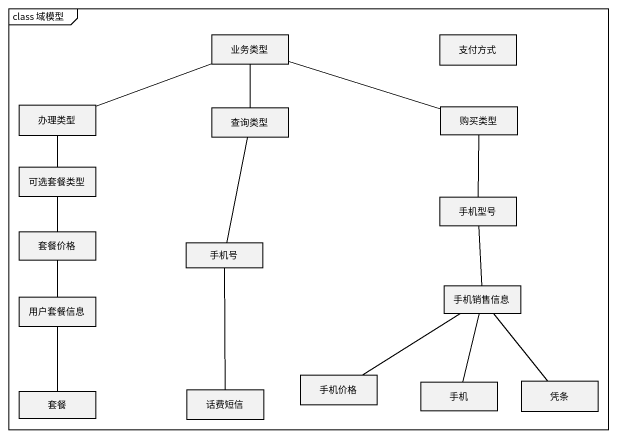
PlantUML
@startuml
mainframe class 域模型
hide circle
hide empty members
class 业务类型
class 支付方式
class 办理类型
class 查询类型
class 购买类型
class 可选套餐类型
class 套餐价格
class 手机型号
class 手机号
class 用户套餐信息
class 手机销售信息
class 手机价格
class 手机
class 凭条
class 套餐
class 话费短信
业务类型 -left- 办理类型
业务类型 -right- 购买类型
办理类型 -- 可选套餐类型
查询类型 -up- 业务类型
查询类型 -- 手机号
购买类型 -- 手机型号
套餐价格 -up- 可选套餐类型
套餐价格 -- 用户套餐信息
手机型号 -- 手机销售信息
手机号 -- 话费短信
用户套餐信息 -- 套餐
手机销售信息 -- 手机价格
手机销售信息 -- 手机
手机销售信息 -- 凭条
@enduml
